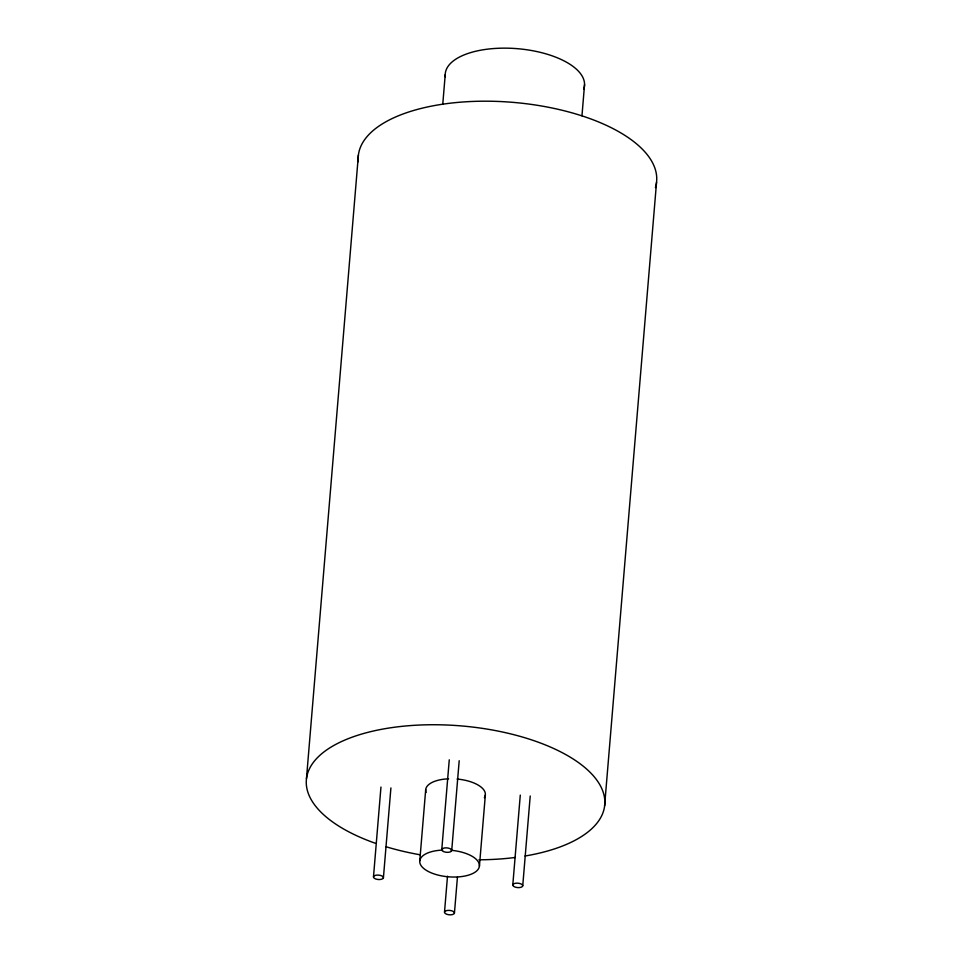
<?xml version="1.0" encoding="UTF-8"?>
<svg xmlns="http://www.w3.org/2000/svg" width="963" height="963" viewBox="0 0 963 963"><rect width="100%" height="100%" fill="white"/><g stroke="black" fill="none" stroke-linecap="round" stroke-linejoin="round"><path stroke-width="1.44" d="M306.463 778.646L358.405 155.115M373.488 876.86L380.963 787.036M442.751 104.401L445.219 74.705M383.418 877.762A4.996 2.215 4.8 0 0 376.196 875.174A4.996 2.215 4.8 0 0 375.751 879.002A4.996 2.215 4.8 0 0 383.418 877.762L390.906 787.927M419.772 860.85L425.706 789.588M441.776 849.643L449.264 759.819M444.509 912.154L447.494 876.222M451.719 850.546A4.996 2.215 4.8 0 0 444.485 847.958A4.996 2.215 4.8 0 0 444.039 851.786A4.996 2.215 4.8 0 0 451.719 850.546L459.195 760.722M454.44 913.044A4.996 2.215 4.8 0 0 447.217 910.468A4.996 2.215 4.8 0 0 446.772 914.284A4.996 2.215 4.8 0 0 454.44 913.044L457.437 877.112M479.418 866.219L485.352 794.957M512.798 884.937L520.285 795.113M581.965 115.789L584.553 84.612M522.74 885.828A4.996 2.215 4.8 0 0 515.506 883.252A4.996 2.215 4.8 0 0 515.061 887.067A4.996 2.215 4.8 0 0 522.74 885.828L530.216 796.004M604.595 805.887L656.537 182.356M451.141 850.293A29.937 13.326 4.8 0 1 476.071 871.467A29.937 13.326 4.8 0 1 426.043 870.179A29.937 13.326 4.8 0 1 442.679 850.076M457.076 779.031A29.937 13.326 4.8 0 1 484.341 797.701M426.067 792.465A29.937 13.326 4.8 0 1 448.614 778.814M358.32 161.664A149.71 66.603 4.8 0 1 514.338 102.475A149.71 66.603 4.8 0 1 655.406 187.604M375.353 843.263A149.71 66.603 4.8 0 1 345.296 739.873A149.71 66.603 4.8 0 1 573.707 759.338A149.71 66.603 4.8 0 1 525.04 856.011M515.301 857.455A149.71 66.603 4.8 0 1 478.948 859.79M420.241 854.807A149.71 66.603 4.8 0 1 386.043 846.742M445.351 76.932A69.866 31.081 4.8 0 1 518.058 48.74A69.866 31.081 4.8 0 1 583.747 88.993"/></g></svg>
